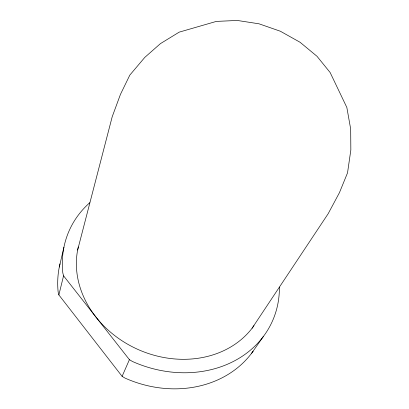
<?xml version="1.0" encoding="UTF-8"?>
<svg xmlns="http://www.w3.org/2000/svg" width="409" height="409" viewBox="0 0 409 409"><rect width="100%" height="100%" fill="white"/><g stroke="black" fill="none" stroke-linecap="round" stroke-linejoin="round"><path stroke-width="0.61" d="M59.305 267.021L63.916 247.281M253.161 351.137A107.368 92.091 24 0 1 124.985 378.074L122.107 376.346L58.87 294.92L63.559 275.819L62.807 272.921A111.222 93.906 24 0 1 89.786 202.706M77.633 250.057L112.199 116.759L120.456 94.372L129.811 75.118L144.781 57.408L160.44 43.62L179.178 32.147L216.346 21.406L237.261 20.45L259.015 23.809L280.344 31.227L300.042 42.25L316.99 56.278L330.145 72.541L346.842 107.465L350.682 129.07L350.845 149.95L347.532 172.869L339.439 192.67L328.182 213.692L252.077 328.248M122.107 376.346L129.408 359.669L63.559 275.819M251.653 353.218L263.258 336.627M129.408 359.669L132.398 361.464A111.222 93.906 24 0 0 279.393 287.103M58.87 294.92L58.155 292.092A107.368 92.091 24 0 1 60 263.882M253.979 325.661A97.506 82.27 24 0 1 137.797 349.378A97.506 82.27 24 0 1 78.303 246.918"/></g></svg>
